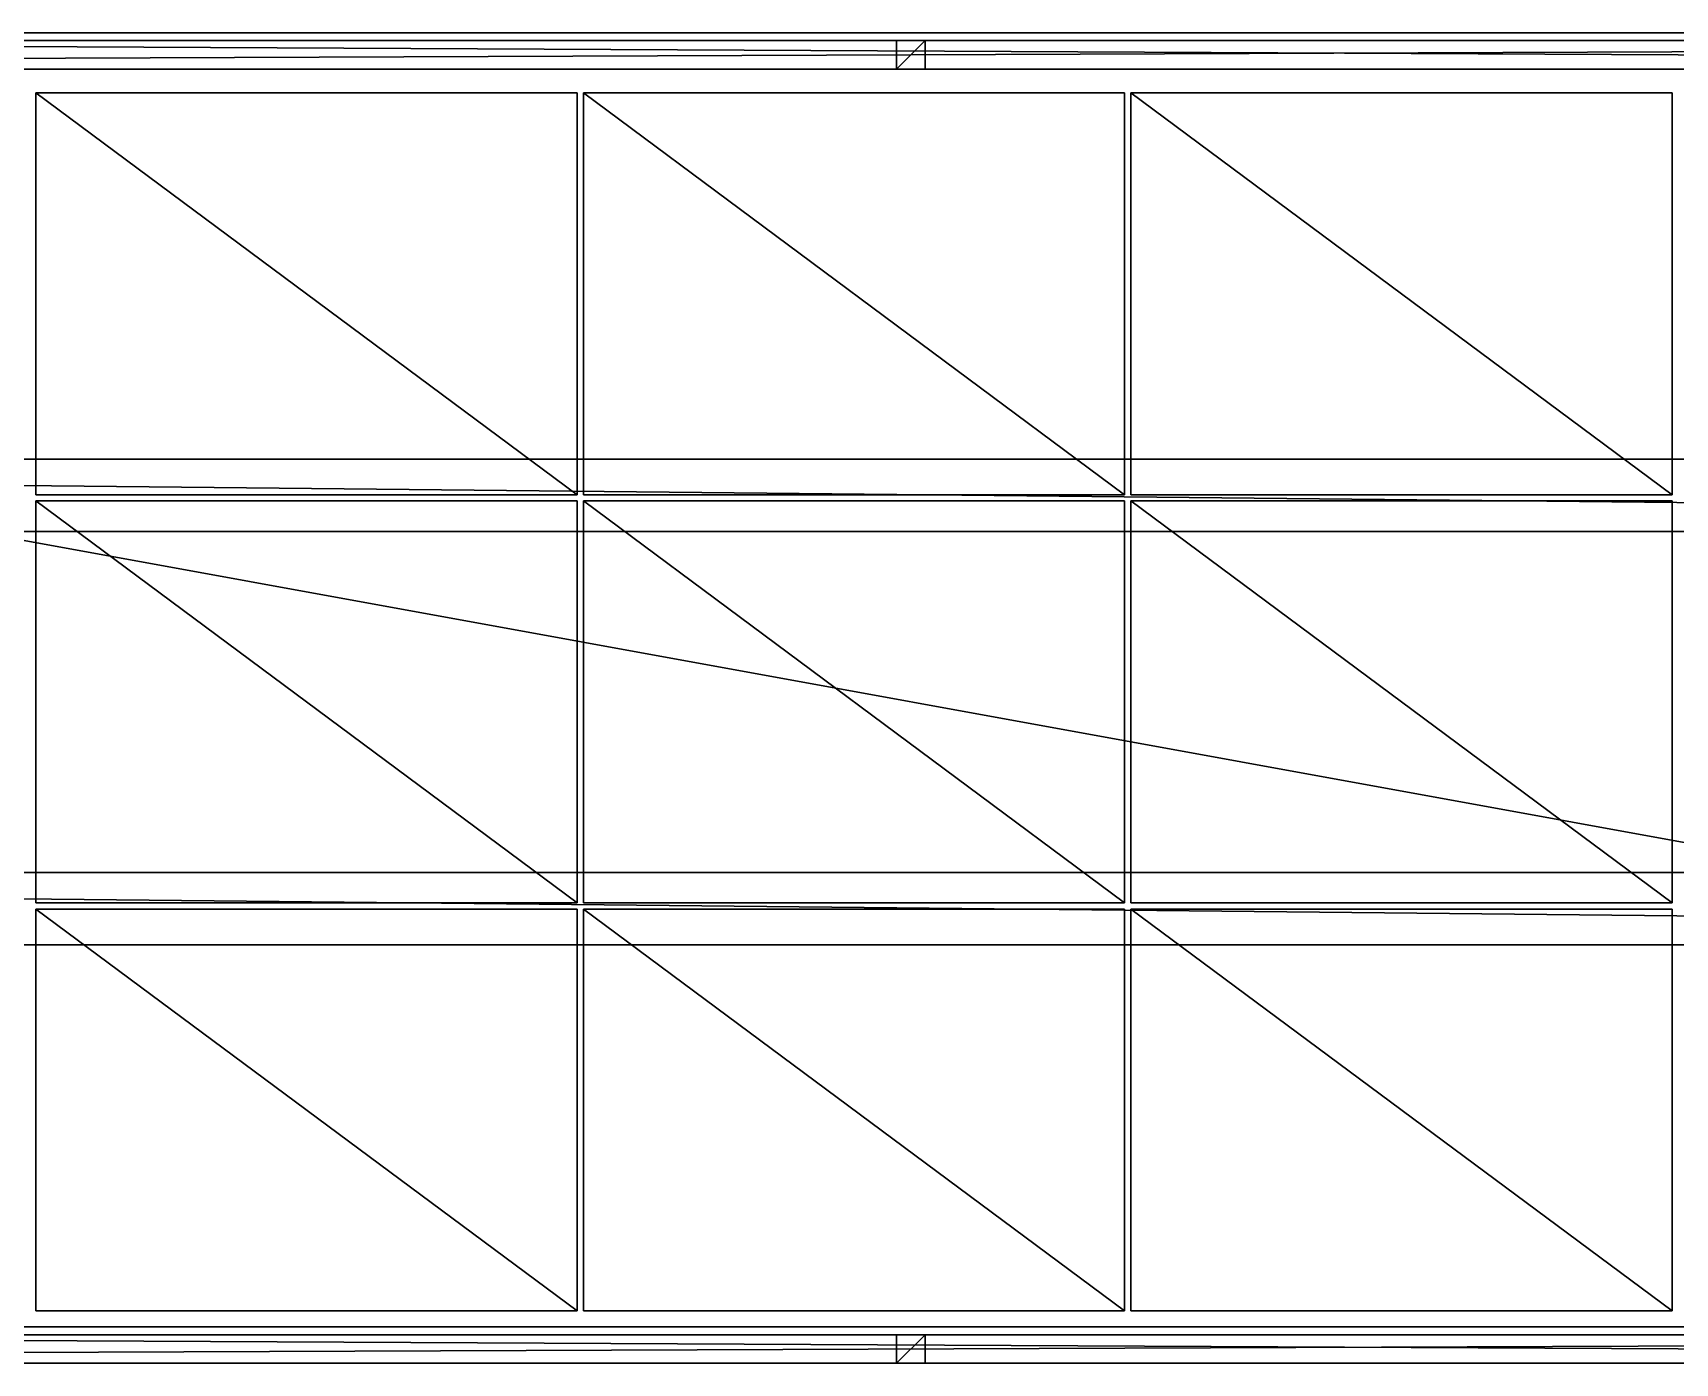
# Model space of a CAD drawing. Header units: millimetres. Extents: x -3100 to 14040, y -1280 to 1295.
# Drawn here: x 5300 to 8480, y -1280 to 1295 of the extents above; entities that cross this region are included whole.
import ezdxf

# ---------------------------------------------------------------- set-up
doc = ezdxf.new("R2010")
doc.units = ezdxf.units.MM

msp = doc.modelspace()

# ---------------------------------------------------------------- linework, layer by layer
at = {"layer": 'CAD_75LAB'}
for points in [[(14040, 1295, 1250), (-40, 1295, 1250), (-40, 1295, 1320)], [(14040, 1295, 1320), (14040, 1295, 1250), (-40, 1295, 1320)], [(14040, 1225, 1250), (-40, 1225, 1250), (-40, 1295, 1250)], [(14040, 1295, 1250), (14040, 1225, 1250), (-40, 1295, 1250)], [(14040, 1225, 1320), (-40, 1295, 1320), (-40, 1225, 1320)], [(14040, 1295, 1320), (-40, 1295, 1320), (14040, 1225, 1320)], [(14040, 1280, 1160), (-40, 1280, 1160), (-40, 1280, 1250)], [(14040, 1280, 1250), (14040, 1280, 1160), (-40, 1280, 1250)], [(14040, -1280, 1160), (-40, -1280, 1160), (-40, 1280, 1160)], [(14040, 1280, 1160), (14040, -1280, 1160), (-40, 1280, 1160)], [(14040, -1280, 1250), (-40, 1280, 1250), (-40, -1280, 1250)], [(14040, 1280, 1250), (-40, 1280, 1250), (14040, -1280, 1250)], [(14040, 1280, 3995), (14040, 1280, 3940), (-40, 1280, 3940)], [(14040, 1280, 3995), (-40, 1280, 3940), (-40, 1280, 3995)], [(14040, 1280, 3940), (-40, 1225, 3940), (-40, 1280, 3940)], [(14040, 1280, 3940), (14040, 1225, 3940), (-40, 1225, 3940)], [(14040, 1280, 3995), (-40, 1280, 3995), (-40, 1225, 3995)], [(14040, 1280, 3995), (-40, 1225, 3995), (14040, 1225, 3995)], [(6972.5, 1280, 3940), (6972.5, 1280, 1250), (6972.5, 1225, 1250)], [(6972.5, 1225, 3940), (6972.5, 1280, 3940), (6972.5, 1225, 1250)], [(6972.5, 1280, 3940), (7027.5, 1280, 1250), (6972.5, 1280, 1250)], [(7027.5, 1280, 3940), (7027.5, 1280, 1250), (6972.5, 1280, 3940)], [(7027.5, 1280, 1250), (6972.5, 1225, 1250), (6972.5, 1280, 1250)], [(7027.5, 1280, 1250), (7027.5, 1225, 1250), (6972.5, 1225, 1250)], [(7027.5, 1280, 3940), (6972.5, 1280, 3940), (6972.5, 1225, 3940)], [(7027.5, 1280, 3940), (6972.5, 1225, 3940), (7027.5, 1225, 3940)], [(7027.5, 1280, 3940), (7027.5, 1225, 1250), (7027.5, 1280, 1250)], [(7027.5, 1225, 3940), (7027.5, 1225, 1250), (7027.5, 1280, 3940)], [(14040, 1225, 3995), (-40, 1225, 3940), (14040, 1225, 3940)], [(14040, 1225, 3995), (-40, 1225, 3995), (-40, 1225, 3940)], [(14040, 1225, 1250), (-40, 1225, 1320), (-40, 1225, 1250)], [(14040, 1225, 1320), (-40, 1225, 1320), (14040, 1225, 1250)], [(6972.5, 1225, 3940), (6972.5, 1225, 1250), (7027.5, 1225, 1250)], [(7027.5, 1225, 3940), (6972.5, 1225, 3940), (7027.5, 1225, 1250)], [(5306, 401, 1917), (5306, 1179, 1253), (5306, 401, 1253)], [(5306, 401, 1917), (5306, 1179, 1917), (5306, 1179, 1253)], [(6354, 1179, 1253), (5306, 1179, 1253), (5306, 1179, 1917)], [(6354, 1179, 1917), (6354, 1179, 1253), (5306, 1179, 1917)], [(6354, 401, 1253), (5306, 401, 1253), (5306, 1179, 1253)], [(6354, 1179, 1253), (6354, 401, 1253), (5306, 1179, 1253)], [(6354, 401, 1917), (5306, 1179, 1917), (5306, 401, 1917)], [(6354, 1179, 1917), (5306, 1179, 1917), (6354, 401, 1917)], [(5306, 401, 2587), (5306, 1179, 1923), (5306, 401, 1923)], [(5306, 401, 2587), (5306, 1179, 2587), (5306, 1179, 1923)], [(6354, 1179, 1923), (5306, 1179, 1923), (5306, 1179, 2587)], [(6354, 1179, 2587), (6354, 1179, 1923), (5306, 1179, 2587)], [(6354, 401, 1923), (5306, 401, 1923), (5306, 1179, 1923)], [(6354, 1179, 1923), (6354, 401, 1923), (5306, 1179, 1923)], [(6354, 401, 2587), (5306, 1179, 2587), (5306, 401, 2587)], [(6354, 1179, 2587), (5306, 1179, 2587), (6354, 401, 2587)], [(5306, 401, 3257), (5306, 1179, 2593), (5306, 401, 2593)], [(5306, 401, 3257), (5306, 1179, 3257), (5306, 1179, 2593)], [(6354, 1179, 2593), (5306, 1179, 2593), (5306, 1179, 3257)], [(6354, 1179, 3257), (6354, 1179, 2593), (5306, 1179, 3257)], [(6354, 401, 2593), (5306, 401, 2593), (5306, 1179, 2593)], [(6354, 1179, 2593), (6354, 401, 2593), (5306, 1179, 2593)], [(6354, 401, 3257), (5306, 1179, 3257), (5306, 401, 3257)], [(6354, 1179, 3257), (5306, 1179, 3257), (6354, 401, 3257)], [(6354, 401, 1917), (6354, 401, 1253), (6354, 1179, 1253)], [(6354, 401, 1917), (6354, 1179, 1253), (6354, 1179, 1917)], [(6354, 401, 2587), (6354, 401, 1923), (6354, 1179, 1923)], [(6354, 401, 2587), (6354, 1179, 1923), (6354, 1179, 2587)], [(6354, 401, 3257), (6354, 401, 2593), (6354, 1179, 2593)], [(6354, 401, 3257), (6354, 1179, 2593), (6354, 1179, 3257)], [(6366, 401, 1917), (6366, 1179, 1253), (6366, 401, 1253)], [(6366, 401, 1917), (6366, 1179, 1917), (6366, 1179, 1253)], [(7414, 1179, 1253), (6366, 1179, 1253), (6366, 1179, 1917)], [(7414, 1179, 1917), (7414, 1179, 1253), (6366, 1179, 1917)], [(7414, 401, 1253), (6366, 401, 1253), (6366, 1179, 1253)], [(7414, 1179, 1253), (7414, 401, 1253), (6366, 1179, 1253)], [(7414, 401, 1917), (6366, 1179, 1917), (6366, 401, 1917)], [(7414, 1179, 1917), (6366, 1179, 1917), (7414, 401, 1917)], [(6366, 401, 2587), (6366, 1179, 1923), (6366, 401, 1923)], [(6366, 401, 2587), (6366, 1179, 2587), (6366, 1179, 1923)], [(7414, 1179, 1923), (6366, 1179, 1923), (6366, 1179, 2587)], [(7414, 1179, 2587), (7414, 1179, 1923), (6366, 1179, 2587)], [(7414, 401, 1923), (6366, 401, 1923), (6366, 1179, 1923)], [(7414, 1179, 1923), (7414, 401, 1923), (6366, 1179, 1923)], [(7414, 401, 2587), (6366, 1179, 2587), (6366, 401, 2587)], [(7414, 1179, 2587), (6366, 1179, 2587), (7414, 401, 2587)], [(6366, 401, 3257), (6366, 1179, 2593), (6366, 401, 2593)], [(6366, 401, 3257), (6366, 1179, 3257), (6366, 1179, 2593)], [(7414, 1179, 2593), (6366, 1179, 2593), (6366, 1179, 3257)], [(7414, 1179, 3257), (7414, 1179, 2593), (6366, 1179, 3257)], [(7414, 401, 2593), (6366, 401, 2593), (6366, 1179, 2593)], [(7414, 1179, 2593), (7414, 401, 2593), (6366, 1179, 2593)], [(7414, 401, 3257), (6366, 1179, 3257), (6366, 401, 3257)], [(7414, 1179, 3257), (6366, 1179, 3257), (7414, 401, 3257)], [(7414, 401, 1917), (7414, 401, 1253), (7414, 1179, 1253)], [(7414, 401, 1917), (7414, 1179, 1253), (7414, 1179, 1917)], [(7414, 401, 2587), (7414, 401, 1923), (7414, 1179, 1923)], [(7414, 401, 2587), (7414, 1179, 1923), (7414, 1179, 2587)], [(7414, 401, 3257), (7414, 401, 2593), (7414, 1179, 2593)], [(7414, 401, 3257), (7414, 1179, 2593), (7414, 1179, 3257)], [(7426, 401, 1917), (7426, 1179, 1253), (7426, 401, 1253)], [(7426, 401, 1917), (7426, 1179, 1917), (7426, 1179, 1253)], [(8474, 1179, 1253), (7426, 1179, 1253), (7426, 1179, 1917)], [(8474, 1179, 1917), (8474, 1179, 1253), (7426, 1179, 1917)], [(8474, 401, 1253), (7426, 401, 1253), (7426, 1179, 1253)], [(8474, 1179, 1253), (8474, 401, 1253), (7426, 1179, 1253)], [(8474, 401, 1917), (7426, 1179, 1917), (7426, 401, 1917)], [(8474, 1179, 1917), (7426, 1179, 1917), (8474, 401, 1917)], [(7426, 401, 2587), (7426, 1179, 1923), (7426, 401, 1923)], [(7426, 401, 2587), (7426, 1179, 2587), (7426, 1179, 1923)], [(8474, 1179, 1923), (7426, 1179, 1923), (7426, 1179, 2587)], [(8474, 1179, 2587), (8474, 1179, 1923), (7426, 1179, 2587)], [(8474, 401, 1923), (7426, 401, 1923), (7426, 1179, 1923)], [(8474, 1179, 1923), (8474, 401, 1923), (7426, 1179, 1923)], [(8474, 401, 2587), (7426, 1179, 2587), (7426, 401, 2587)], [(8474, 1179, 2587), (7426, 1179, 2587), (8474, 401, 2587)], [(7426, 401, 3257), (7426, 1179, 2593), (7426, 401, 2593)], [(7426, 401, 3257), (7426, 1179, 3257), (7426, 1179, 2593)], [(8474, 1179, 2593), (7426, 1179, 2593), (7426, 1179, 3257)], [(8474, 1179, 3257), (8474, 1179, 2593), (7426, 1179, 3257)], [(8474, 401, 2593), (7426, 401, 2593), (7426, 1179, 2593)], [(8474, 1179, 2593), (8474, 401, 2593), (7426, 1179, 2593)], [(8474, 401, 3257), (7426, 1179, 3257), (7426, 401, 3257)], [(8474, 1179, 3257), (7426, 1179, 3257), (8474, 401, 3257)], [(8474, 401, 1917), (8474, 401, 1253), (8474, 1179, 1253)], [(8474, 401, 1917), (8474, 1179, 1253), (8474, 1179, 1917)], [(8474, 401, 2587), (8474, 401, 1923), (8474, 1179, 1923)], [(8474, 401, 2587), (8474, 1179, 1923), (8474, 1179, 2587)], [(8474, 401, 3257), (8474, 401, 2593), (8474, 1179, 2593)], [(8474, 401, 3257), (8474, 1179, 2593), (8474, 1179, 3257)], [(13960, 470, 1160), (13960, 470, 910), (300, 470, 910)], [(13960, 470, 1160), (300, 470, 910), (300, 470, 1160)], [(13960, 330, 910), (300, 330, 910), (300, 470, 910)], [(13960, 470, 910), (13960, 330, 910), (300, 470, 910)], [(13960, 330, 1160), (300, 470, 1160), (300, 330, 1160)], [(13960, 470, 1160), (300, 470, 1160), (13960, 330, 1160)], [(6354, 401, 1253), (5306, 401, 1917), (5306, 401, 1253)], [(6354, 401, 1917), (5306, 401, 1917), (6354, 401, 1253)], [(6354, 401, 1923), (5306, 401, 2587), (5306, 401, 1923)], [(6354, 401, 2587), (5306, 401, 2587), (6354, 401, 1923)], [(6354, 401, 2593), (5306, 401, 3257), (5306, 401, 2593)], [(6354, 401, 3257), (5306, 401, 3257), (6354, 401, 2593)], [(5306, -389, 1917), (5306, 389, 1253), (5306, -389, 1253)], [(5306, -389, 1917), (5306, 389, 1917), (5306, 389, 1253)], [(6354, 389, 1253), (5306, 389, 1253), (5306, 389, 1917)], [(6354, 389, 1917), (6354, 389, 1253), (5306, 389, 1917)], [(6354, -389, 1253), (5306, -389, 1253), (5306, 389, 1253)], [(6354, 389, 1253), (6354, -389, 1253), (5306, 389, 1253)], [(6354, -389, 1917), (5306, 389, 1917), (5306, -389, 1917)], [(6354, 389, 1917), (5306, 389, 1917), (6354, -389, 1917)], [(5306, -389, 2587), (5306, 389, 1923), (5306, -389, 1923)], [(5306, -389, 2587), (5306, 389, 2587), (5306, 389, 1923)], [(6354, 389, 1923), (5306, 389, 1923), (5306, 389, 2587)], [(6354, 389, 2587), (6354, 389, 1923), (5306, 389, 2587)], [(6354, -389, 1923), (5306, -389, 1923), (5306, 389, 1923)], [(6354, 389, 1923), (6354, -389, 1923), (5306, 389, 1923)], [(6354, -389, 2587), (5306, 389, 2587), (5306, -389, 2587)], [(6354, 389, 2587), (5306, 389, 2587), (6354, -389, 2587)], [(5306, -389, 3257), (5306, 389, 2593), (5306, -389, 2593)], [(5306, -389, 3257), (5306, 389, 3257), (5306, 389, 2593)], [(6354, 389, 2593), (5306, 389, 2593), (5306, 389, 3257)], [(6354, 389, 3257), (6354, 389, 2593), (5306, 389, 3257)], [(6354, -389, 2593), (5306, -389, 2593), (5306, 389, 2593)], [(6354, 389, 2593), (6354, -389, 2593), (5306, 389, 2593)], [(6354, -389, 3257), (5306, 389, 3257), (5306, -389, 3257)], [(6354, 389, 3257), (5306, 389, 3257), (6354, -389, 3257)], [(6354, -389, 1917), (6354, -389, 1253), (6354, 389, 1253)], [(6354, -389, 1917), (6354, 389, 1253), (6354, 389, 1917)], [(6354, -389, 2587), (6354, -389, 1923), (6354, 389, 1923)], [(6354, -389, 2587), (6354, 389, 1923), (6354, 389, 2587)], [(6354, -389, 3257), (6354, -389, 2593), (6354, 389, 2593)], [(6354, -389, 3257), (6354, 389, 2593), (6354, 389, 3257)], [(7414, 401, 1253), (6366, 401, 1917), (6366, 401, 1253)], [(7414, 401, 1917), (6366, 401, 1917), (7414, 401, 1253)], [(7414, 401, 1923), (6366, 401, 2587), (6366, 401, 1923)], [(7414, 401, 2587), (6366, 401, 2587), (7414, 401, 1923)], [(7414, 401, 2593), (6366, 401, 3257), (6366, 401, 2593)], [(7414, 401, 3257), (6366, 401, 3257), (7414, 401, 2593)], [(6366, -389, 1917), (6366, 389, 1253), (6366, -389, 1253)], [(6366, -389, 1917), (6366, 389, 1917), (6366, 389, 1253)], [(7414, 389, 1253), (6366, 389, 1253), (6366, 389, 1917)], [(7414, 389, 1917), (7414, 389, 1253), (6366, 389, 1917)], [(7414, -389, 1253), (6366, -389, 1253), (6366, 389, 1253)], [(7414, 389, 1253), (7414, -389, 1253), (6366, 389, 1253)], [(7414, -389, 1917), (6366, 389, 1917), (6366, -389, 1917)], [(7414, 389, 1917), (6366, 389, 1917), (7414, -389, 1917)], [(6366, -389, 2587), (6366, 389, 1923), (6366, -389, 1923)], [(6366, -389, 2587), (6366, 389, 2587), (6366, 389, 1923)], [(7414, 389, 1923), (6366, 389, 1923), (6366, 389, 2587)], [(7414, 389, 2587), (7414, 389, 1923), (6366, 389, 2587)], [(7414, -389, 1923), (6366, -389, 1923), (6366, 389, 1923)], [(7414, 389, 1923), (7414, -389, 1923), (6366, 389, 1923)], [(7414, -389, 2587), (6366, 389, 2587), (6366, -389, 2587)], [(7414, 389, 2587), (6366, 389, 2587), (7414, -389, 2587)], [(6366, -389, 3257), (6366, 389, 2593), (6366, -389, 2593)], [(6366, -389, 3257), (6366, 389, 3257), (6366, 389, 2593)], [(7414, 389, 2593), (6366, 389, 2593), (6366, 389, 3257)], [(7414, 389, 3257), (7414, 389, 2593), (6366, 389, 3257)], [(7414, -389, 2593), (6366, -389, 2593), (6366, 389, 2593)], [(7414, 389, 2593), (7414, -389, 2593), (6366, 389, 2593)], [(7414, -389, 3257), (6366, 389, 3257), (6366, -389, 3257)], [(7414, 389, 3257), (6366, 389, 3257), (7414, -389, 3257)], [(7414, -389, 1917), (7414, -389, 1253), (7414, 389, 1253)], [(7414, -389, 1917), (7414, 389, 1253), (7414, 389, 1917)], [(7414, -389, 2587), (7414, -389, 1923), (7414, 389, 1923)], [(7414, -389, 2587), (7414, 389, 1923), (7414, 389, 2587)], [(7414, -389, 3257), (7414, -389, 2593), (7414, 389, 2593)], [(7414, -389, 3257), (7414, 389, 2593), (7414, 389, 3257)], [(8474, 401, 1253), (7426, 401, 1917), (7426, 401, 1253)], [(8474, 401, 1917), (7426, 401, 1917), (8474, 401, 1253)], [(8474, 401, 1923), (7426, 401, 2587), (7426, 401, 1923)], [(8474, 401, 2587), (7426, 401, 2587), (8474, 401, 1923)], [(8474, 401, 2593), (7426, 401, 3257), (7426, 401, 2593)], [(8474, 401, 3257), (7426, 401, 3257), (8474, 401, 2593)], [(7426, -389, 1917), (7426, 389, 1253), (7426, -389, 1253)], [(7426, -389, 1917), (7426, 389, 1917), (7426, 389, 1253)], [(8474, 389, 1253), (7426, 389, 1253), (7426, 389, 1917)], [(8474, 389, 1917), (8474, 389, 1253), (7426, 389, 1917)], [(8474, -389, 1253), (7426, -389, 1253), (7426, 389, 1253)], [(8474, 389, 1253), (8474, -389, 1253), (7426, 389, 1253)], [(8474, -389, 1917), (7426, 389, 1917), (7426, -389, 1917)], [(8474, 389, 1917), (7426, 389, 1917), (8474, -389, 1917)], [(7426, -389, 2587), (7426, 389, 1923), (7426, -389, 1923)], [(7426, -389, 2587), (7426, 389, 2587), (7426, 389, 1923)], [(8474, 389, 1923), (7426, 389, 1923), (7426, 389, 2587)], [(8474, 389, 2587), (8474, 389, 1923), (7426, 389, 2587)], [(8474, -389, 1923), (7426, -389, 1923), (7426, 389, 1923)], [(8474, 389, 1923), (8474, -389, 1923), (7426, 389, 1923)], [(8474, -389, 2587), (7426, 389, 2587), (7426, -389, 2587)], [(8474, 389, 2587), (7426, 389, 2587), (8474, -389, 2587)], [(7426, -389, 3257), (7426, 389, 2593), (7426, -389, 2593)], [(7426, -389, 3257), (7426, 389, 3257), (7426, 389, 2593)], [(8474, 389, 2593), (7426, 389, 2593), (7426, 389, 3257)], [(8474, 389, 3257), (8474, 389, 2593), (7426, 389, 3257)], [(8474, -389, 2593), (7426, -389, 2593), (7426, 389, 2593)], [(8474, 389, 2593), (8474, -389, 2593), (7426, 389, 2593)], [(8474, -389, 3257), (7426, 389, 3257), (7426, -389, 3257)], [(8474, 389, 3257), (7426, 389, 3257), (8474, -389, 3257)], [(8474, -389, 1917), (8474, -389, 1253), (8474, 389, 1253)], [(8474, -389, 1917), (8474, 389, 1253), (8474, 389, 1917)], [(8474, -389, 2587), (8474, -389, 1923), (8474, 389, 1923)], [(8474, -389, 2587), (8474, 389, 1923), (8474, 389, 2587)], [(8474, -389, 3257), (8474, -389, 2593), (8474, 389, 2593)], [(8474, -389, 3257), (8474, 389, 2593), (8474, 389, 3257)], [(13960, 330, 1160), (300, 330, 910), (13960, 330, 910)], [(13960, 330, 1160), (300, 330, 1160), (300, 330, 910)], [(13960, -330, 1160), (13960, -330, 910), (300, -330, 910)], [(13960, -330, 1160), (300, -330, 910), (300, -330, 1160)], [(13960, -470, 910), (300, -470, 910), (300, -330, 910)], [(13960, -330, 910), (13960, -470, 910), (300, -330, 910)], [(13960, -470, 1160), (300, -330, 1160), (300, -470, 1160)], [(13960, -330, 1160), (300, -330, 1160), (13960, -470, 1160)], [(6354, -389, 1253), (5306, -389, 1917), (5306, -389, 1253)], [(6354, -389, 1917), (5306, -389, 1917), (6354, -389, 1253)], [(6354, -389, 1923), (5306, -389, 2587), (5306, -389, 1923)], [(6354, -389, 2587), (5306, -389, 2587), (6354, -389, 1923)], [(6354, -389, 2593), (5306, -389, 3257), (5306, -389, 2593)], [(6354, -389, 3257), (5306, -389, 3257), (6354, -389, 2593)], [(5306, -1179, 1917), (5306, -401, 1253), (5306, -1179, 1253)], [(5306, -1179, 1917), (5306, -401, 1917), (5306, -401, 1253)], [(6354, -401, 1253), (5306, -401, 1253), (5306, -401, 1917)], [(6354, -401, 1917), (6354, -401, 1253), (5306, -401, 1917)], [(6354, -1179, 1253), (5306, -1179, 1253), (5306, -401, 1253)], [(6354, -401, 1253), (6354, -1179, 1253), (5306, -401, 1253)], [(6354, -1179, 1917), (5306, -401, 1917), (5306, -1179, 1917)], [(6354, -401, 1917), (5306, -401, 1917), (6354, -1179, 1917)], [(5306, -1179, 2587), (5306, -401, 1923), (5306, -1179, 1923)], [(5306, -1179, 2587), (5306, -401, 2587), (5306, -401, 1923)], [(6354, -401, 1923), (5306, -401, 1923), (5306, -401, 2587)], [(6354, -401, 2587), (6354, -401, 1923), (5306, -401, 2587)], [(6354, -1179, 1923), (5306, -1179, 1923), (5306, -401, 1923)], [(6354, -401, 1923), (6354, -1179, 1923), (5306, -401, 1923)], [(6354, -1179, 2587), (5306, -401, 2587), (5306, -1179, 2587)], [(6354, -401, 2587), (5306, -401, 2587), (6354, -1179, 2587)], [(5306, -1179, 3257), (5306, -401, 2593), (5306, -1179, 2593)], [(5306, -1179, 3257), (5306, -401, 3257), (5306, -401, 2593)], [(6354, -401, 2593), (5306, -401, 2593), (5306, -401, 3257)], [(6354, -401, 3257), (6354, -401, 2593), (5306, -401, 3257)], [(6354, -1179, 2593), (5306, -1179, 2593), (5306, -401, 2593)], [(6354, -401, 2593), (6354, -1179, 2593), (5306, -401, 2593)], [(6354, -1179, 3257), (5306, -401, 3257), (5306, -1179, 3257)], [(6354, -401, 3257), (5306, -401, 3257), (6354, -1179, 3257)], [(6354, -1179, 1917), (6354, -1179, 1253), (6354, -401, 1253)], [(6354, -1179, 1917), (6354, -401, 1253), (6354, -401, 1917)], [(6354, -1179, 2587), (6354, -1179, 1923), (6354, -401, 1923)], [(6354, -1179, 2587), (6354, -401, 1923), (6354, -401, 2587)], [(6354, -1179, 3257), (6354, -1179, 2593), (6354, -401, 2593)], [(6354, -1179, 3257), (6354, -401, 2593), (6354, -401, 3257)], [(7414, -389, 1253), (6366, -389, 1917), (6366, -389, 1253)], [(7414, -389, 1917), (6366, -389, 1917), (7414, -389, 1253)], [(7414, -389, 1923), (6366, -389, 2587), (6366, -389, 1923)], [(7414, -389, 2587), (6366, -389, 2587), (7414, -389, 1923)], [(7414, -389, 2593), (6366, -389, 3257), (6366, -389, 2593)], [(7414, -389, 3257), (6366, -389, 3257), (7414, -389, 2593)], [(6366, -1179, 1917), (6366, -401, 1253), (6366, -1179, 1253)], [(6366, -1179, 1917), (6366, -401, 1917), (6366, -401, 1253)], [(7414, -401, 1253), (6366, -401, 1253), (6366, -401, 1917)], [(7414, -401, 1917), (7414, -401, 1253), (6366, -401, 1917)], [(7414, -1179, 1253), (6366, -1179, 1253), (6366, -401, 1253)], [(7414, -401, 1253), (7414, -1179, 1253), (6366, -401, 1253)], [(7414, -1179, 1917), (6366, -401, 1917), (6366, -1179, 1917)], [(7414, -401, 1917), (6366, -401, 1917), (7414, -1179, 1917)], [(6366, -1179, 2587), (6366, -401, 1923), (6366, -1179, 1923)], [(6366, -1179, 2587), (6366, -401, 2587), (6366, -401, 1923)], [(7414, -401, 1923), (6366, -401, 1923), (6366, -401, 2587)], [(7414, -401, 2587), (7414, -401, 1923), (6366, -401, 2587)], [(7414, -1179, 1923), (6366, -1179, 1923), (6366, -401, 1923)], [(7414, -401, 1923), (7414, -1179, 1923), (6366, -401, 1923)], [(7414, -1179, 2587), (6366, -401, 2587), (6366, -1179, 2587)], [(7414, -401, 2587), (6366, -401, 2587), (7414, -1179, 2587)], [(6366, -1179, 3257), (6366, -401, 2593), (6366, -1179, 2593)], [(6366, -1179, 3257), (6366, -401, 3257), (6366, -401, 2593)], [(7414, -401, 2593), (6366, -401, 2593), (6366, -401, 3257)], [(7414, -401, 3257), (7414, -401, 2593), (6366, -401, 3257)], [(7414, -1179, 2593), (6366, -1179, 2593), (6366, -401, 2593)], [(7414, -401, 2593), (7414, -1179, 2593), (6366, -401, 2593)], [(7414, -1179, 3257), (6366, -401, 3257), (6366, -1179, 3257)], [(7414, -401, 3257), (6366, -401, 3257), (7414, -1179, 3257)], [(7414, -1179, 1917), (7414, -1179, 1253), (7414, -401, 1253)], [(7414, -1179, 1917), (7414, -401, 1253), (7414, -401, 1917)], [(7414, -1179, 2587), (7414, -1179, 1923), (7414, -401, 1923)], [(7414, -1179, 2587), (7414, -401, 1923), (7414, -401, 2587)], [(7414, -1179, 3257), (7414, -1179, 2593), (7414, -401, 2593)], [(7414, -1179, 3257), (7414, -401, 2593), (7414, -401, 3257)], [(8474, -389, 1253), (7426, -389, 1917), (7426, -389, 1253)], [(8474, -389, 1917), (7426, -389, 1917), (8474, -389, 1253)], [(8474, -389, 1923), (7426, -389, 2587), (7426, -389, 1923)], [(8474, -389, 2587), (7426, -389, 2587), (8474, -389, 1923)], [(8474, -389, 2593), (7426, -389, 3257), (7426, -389, 2593)], [(8474, -389, 3257), (7426, -389, 3257), (8474, -389, 2593)], [(7426, -1179, 1917), (7426, -401, 1253), (7426, -1179, 1253)], [(7426, -1179, 1917), (7426, -401, 1917), (7426, -401, 1253)], [(8474, -401, 1253), (7426, -401, 1253), (7426, -401, 1917)], [(8474, -401, 1917), (8474, -401, 1253), (7426, -401, 1917)], [(8474, -1179, 1253), (7426, -1179, 1253), (7426, -401, 1253)], [(8474, -401, 1253), (8474, -1179, 1253), (7426, -401, 1253)], [(8474, -1179, 1917), (7426, -401, 1917), (7426, -1179, 1917)], [(8474, -401, 1917), (7426, -401, 1917), (8474, -1179, 1917)], [(7426, -1179, 2587), (7426, -401, 1923), (7426, -1179, 1923)], [(7426, -1179, 2587), (7426, -401, 2587), (7426, -401, 1923)], [(8474, -401, 1923), (7426, -401, 1923), (7426, -401, 2587)], [(8474, -401, 2587), (8474, -401, 1923), (7426, -401, 2587)], [(8474, -1179, 1923), (7426, -1179, 1923), (7426, -401, 1923)], [(8474, -401, 1923), (8474, -1179, 1923), (7426, -401, 1923)], [(8474, -1179, 2587), (7426, -401, 2587), (7426, -1179, 2587)], [(8474, -401, 2587), (7426, -401, 2587), (8474, -1179, 2587)], [(7426, -1179, 3257), (7426, -401, 2593), (7426, -1179, 2593)], [(7426, -1179, 3257), (7426, -401, 3257), (7426, -401, 2593)], [(8474, -401, 2593), (7426, -401, 2593), (7426, -401, 3257)], [(8474, -401, 3257), (8474, -401, 2593), (7426, -401, 3257)], [(8474, -1179, 2593), (7426, -1179, 2593), (7426, -401, 2593)], [(8474, -401, 2593), (8474, -1179, 2593), (7426, -401, 2593)], [(8474, -1179, 3257), (7426, -401, 3257), (7426, -1179, 3257)], [(8474, -401, 3257), (7426, -401, 3257), (8474, -1179, 3257)], [(8474, -1179, 1917), (8474, -1179, 1253), (8474, -401, 1253)], [(8474, -1179, 1917), (8474, -401, 1253), (8474, -401, 1917)], [(8474, -1179, 2587), (8474, -1179, 1923), (8474, -401, 1923)], [(8474, -1179, 2587), (8474, -401, 1923), (8474, -401, 2587)], [(8474, -1179, 3257), (8474, -1179, 2593), (8474, -401, 2593)], [(8474, -1179, 3257), (8474, -401, 2593), (8474, -401, 3257)], [(13960, -470, 1160), (300, -470, 910), (13960, -470, 910)], [(13960, -470, 1160), (300, -470, 1160), (300, -470, 910)], [(6354, -1179, 1253), (5306, -1179, 1917), (5306, -1179, 1253)], [(6354, -1179, 1917), (5306, -1179, 1917), (6354, -1179, 1253)], [(6354, -1179, 1923), (5306, -1179, 2587), (5306, -1179, 1923)], [(6354, -1179, 2587), (5306, -1179, 2587), (6354, -1179, 1923)], [(6354, -1179, 2593), (5306, -1179, 3257), (5306, -1179, 2593)], [(6354, -1179, 3257), (5306, -1179, 3257), (6354, -1179, 2593)], [(7414, -1179, 1253), (6366, -1179, 1917), (6366, -1179, 1253)], [(7414, -1179, 1917), (6366, -1179, 1917), (7414, -1179, 1253)], [(7414, -1179, 1923), (6366, -1179, 2587), (6366, -1179, 1923)], [(7414, -1179, 2587), (6366, -1179, 2587), (7414, -1179, 1923)], [(7414, -1179, 2593), (6366, -1179, 3257), (6366, -1179, 2593)], [(7414, -1179, 3257), (6366, -1179, 3257), (7414, -1179, 2593)], [(8474, -1179, 1253), (7426, -1179, 1917), (7426, -1179, 1253)], [(8474, -1179, 1917), (7426, -1179, 1917), (8474, -1179, 1253)], [(8474, -1179, 1923), (7426, -1179, 2587), (7426, -1179, 1923)], [(8474, -1179, 2587), (7426, -1179, 2587), (8474, -1179, 1923)], [(8474, -1179, 2593), (7426, -1179, 3257), (7426, -1179, 2593)], [(8474, -1179, 3257), (7426, -1179, 3257), (8474, -1179, 2593)], [(14040, -1210, 1250), (-40, -1210, 1250), (-40, -1210, 1320)], [(14040, -1210, 1320), (14040, -1210, 1250), (-40, -1210, 1320)], [(14040, -1280, 1250), (-40, -1280, 1250), (-40, -1210, 1250)], [(14040, -1210, 1250), (14040, -1280, 1250), (-40, -1210, 1250)], [(14040, -1280, 1320), (-40, -1210, 1320), (-40, -1280, 1320)], [(14040, -1210, 1320), (-40, -1210, 1320), (14040, -1280, 1320)], [(14040, -1225, 3995), (14040, -1225, 3940), (-40, -1225, 3940)], [(14040, -1225, 3995), (-40, -1225, 3940), (-40, -1225, 3995)], [(14040, -1225, 3940), (-40, -1280, 3940), (-40, -1225, 3940)], [(14040, -1225, 3940), (14040, -1280, 3940), (-40, -1280, 3940)], [(14040, -1225, 3995), (-40, -1225, 3995), (-40, -1280, 3995)], [(14040, -1225, 3995), (-40, -1280, 3995), (14040, -1280, 3995)], [(6972.5, -1225, 3940), (6972.5, -1225, 1250), (6972.5, -1280, 1250)], [(6972.5, -1280, 3940), (6972.5, -1225, 3940), (6972.5, -1280, 1250)], [(6972.5, -1225, 3940), (7027.5, -1225, 1250), (6972.5, -1225, 1250)], [(7027.5, -1225, 3940), (7027.5, -1225, 1250), (6972.5, -1225, 3940)], [(7027.5, -1225, 1250), (6972.5, -1280, 1250), (6972.5, -1225, 1250)], [(7027.5, -1225, 1250), (7027.5, -1280, 1250), (6972.5, -1280, 1250)], [(7027.5, -1225, 3940), (6972.5, -1225, 3940), (6972.5, -1280, 3940)], [(7027.5, -1225, 3940), (6972.5, -1280, 3940), (7027.5, -1280, 3940)], [(7027.5, -1225, 3940), (7027.5, -1280, 1250), (7027.5, -1225, 1250)], [(7027.5, -1280, 3940), (7027.5, -1280, 1250), (7027.5, -1225, 3940)], [(14040, -1280, 1160), (-40, -1280, 1250), (-40, -1280, 1160)], [(14040, -1280, 1250), (-40, -1280, 1250), (14040, -1280, 1160)], [(14040, -1280, 3995), (-40, -1280, 3940), (14040, -1280, 3940)], [(14040, -1280, 3995), (-40, -1280, 3995), (-40, -1280, 3940)], [(14040, -1280, 1250), (-40, -1280, 1320), (-40, -1280, 1250)], [(14040, -1280, 1320), (-40, -1280, 1320), (14040, -1280, 1250)], [(6972.5, -1280, 3940), (6972.5, -1280, 1250), (7027.5, -1280, 1250)], [(7027.5, -1280, 3940), (6972.5, -1280, 3940), (7027.5, -1280, 1250)]]:
    msp.add_3dface(points, dxfattribs=at)

doc.saveas('drawing.dxf')
